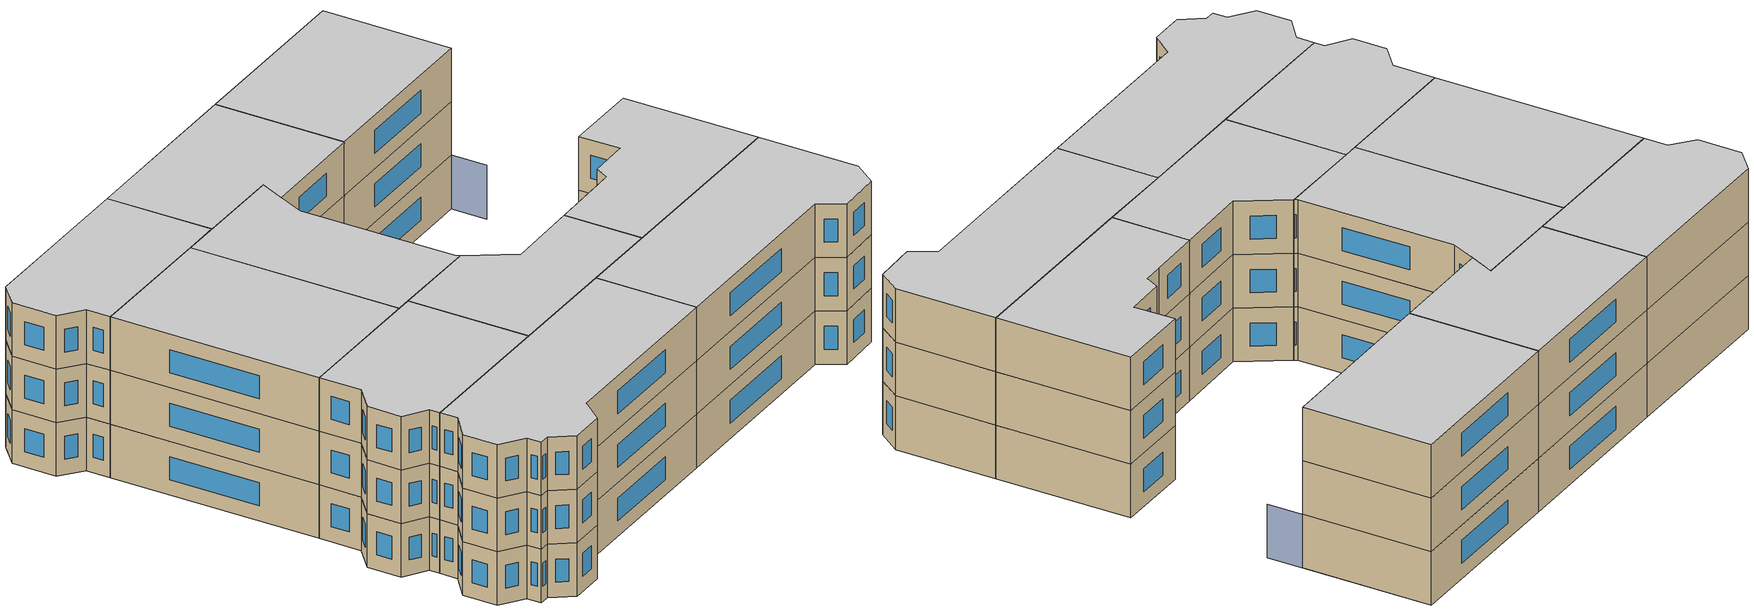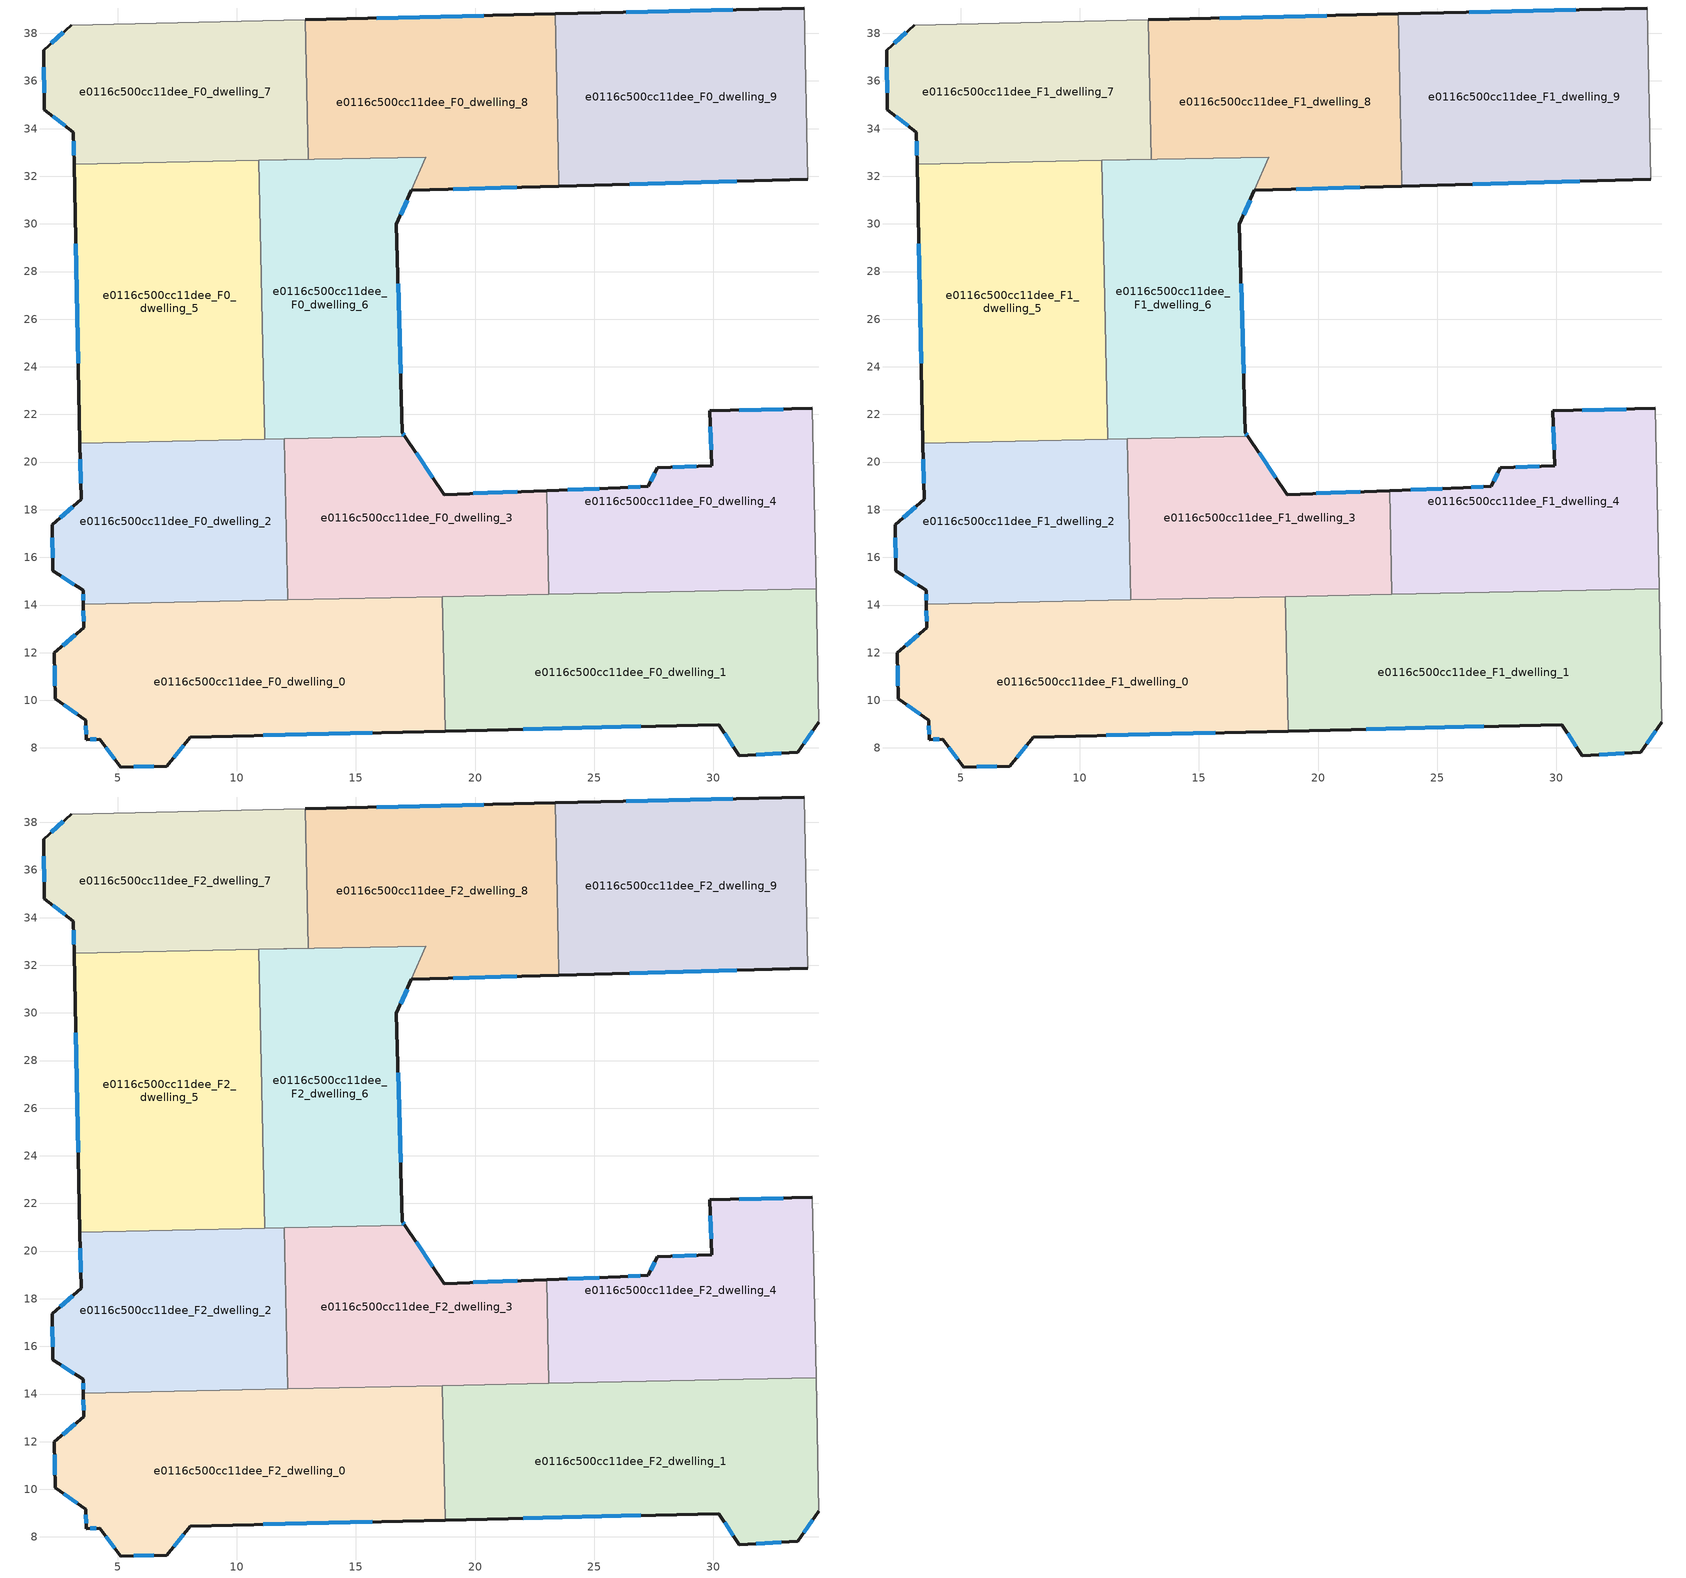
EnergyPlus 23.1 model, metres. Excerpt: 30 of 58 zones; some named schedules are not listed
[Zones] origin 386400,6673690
e0116c500cc11dee_F0_dwelling_0
 floor ground (EU_floor_Construction): 18.63,14.35 18.75,8.71 8.05,8.46 7.06,7.24 5.12,7.2 4.25,8.37 3.67,8.35 3.66,9.15 2.37,10.07 2.33,12 3.58,13.04 3.55,14.03 z0
 wall outside (EU_wall_Construction): 3.55,14.03 3.58,13.04 2.33,12 2.37,10.07 3.66,9.15 3.67,8.35 4.25,8.37 5.12,7.2 7.06,7.24 8.05,8.46 18.75,8.71 z0:3
 wall to e0116c500cc11dee_F0_dwelling_1 (EU_wall_Construction): 18.75,8.71 18.63,14.35 z0:3
 wall to e0116c500cc11dee_F0_dwelling_2 (EU_wall_Construction): 12.14,14.21 3.55,14.03 z0:3
 wall to e0116c500cc11dee_F0_dwelling_3 (EU_wall_Construction): 18.63,14.35 12.14,14.21 z0:3
 window (EU_Window_Construction): 4.5,8.03 4.87,7.53 / 3.84,8.36 4.09,8.36 / 3.66,8.92 3.67,8.58 / 2.74,9.81 3.29,9.41 / 2.34,11.45 2.36,10.62 / 3.22,12.74 2.69,12.3 / 3.56,13.75 3.57,13.32 / 11.1,8.53 15.69,8.64 / 7.34,7.59 7.77,8.11 / 5.67,7.21 6.51,7.23 z0.86:2.14
e0116c500cc11dee_F0_dwelling_1
 floor ground (EU_floor_Construction): 34.32,14.68 34.44,9.08 33.55,7.82 31.09,7.68 30.23,8.98 18.75,8.71 18.63,14.35 z0
 wall outside (EU_wall_Construction): 18.75,8.71 30.23,8.98 31.09,7.68 33.55,7.82 34.44,9.08 z0:3
 wall adiabatic (EU_wall_Construction): 34.44,9.08 34.32,14.68 z0:3
 wall to e0116c500cc11dee_F0_dwelling_4 (EU_wall_Construction): 34.32,14.68 23.09,14.44 z0:3
 wall to e0116c500cc11dee_F0_dwelling_3 (EU_wall_Construction): 23.09,14.44 18.63,14.35 z0:3
 window (EU_Window_Construction): 22.03,8.78 26.95,8.9 / 33.8,8.18 34.18,8.72 / 31.79,7.72 32.85,7.78 / 30.48,8.61 30.85,8.05 z0.86:2.14
e0116c500cc11dee_F0_dwelling_2
 floor ground (EU_floor_Construction): 11.99,20.98 12.14,14.21 3.55,14.03 3.54,14.62 2.28,15.43 2.25,17.37 3.46,18.43 3.41,20.8 z0
 wall outside (EU_wall_Construction): 3.41,20.8 3.46,18.43 2.25,17.37 2.28,15.43 3.54,14.62 3.55,14.03 z0:3
 wall to e0116c500cc11dee_F0_dwelling_3 (EU_wall_Construction): 12.14,14.21 11.99,20.98 z0:3
 wall to e0116c500cc11dee_F0_dwelling_5 (EU_wall_Construction): 11.16,20.96 3.41,20.8 z0:3
 wall to e0116c500cc11dee_F0_dwelling_6 (EU_wall_Construction): 11.99,20.98 11.16,20.96 z0:3
 window (EU_Window_Construction): 2.26,16.81 2.27,15.99 / 3.11,18.13 2.59,17.67 / 3.43,20.12 3.45,19.11 / 3.55,14.45 3.55,14.2 / 2.64,15.2 3.18,14.85 z0.86:2.14
e0116c500cc11dee_F0_dwelling_3
 floor ground (EU_floor_Construction): 23,18.8 23.09,14.44 12.14,14.21 11.99,20.98 17.05,21.08 18.71,18.64 z0
 wall outside (EU_wall_Construction): 23,18.8 18.71,18.64 17.05,21.08 z0:3
 wall to e0116c500cc11dee_F0_dwelling_4 (EU_wall_Construction): 23.09,14.44 23,18.8 z0:3
 wall to e0116c500cc11dee_F0_dwelling_6 (EU_wall_Construction): 17.05,21.08 11.99,20.98 z0:3
 window (EU_Window_Construction): 18.23,19.34 17.52,20.39 / 21.77,18.76 19.93,18.69 z0.86:2.14
e0116c500cc11dee_F0_dwelling_4
 floor ground (EU_floor_Construction): 34.16,22.25 34.32,14.68 23.09,14.44 23,18.8 26.09,18.92 27.27,18.98 27.65,19.76 29.94,19.85 29.85,22.15 z0
 wall outside (EU_wall_Construction): 34.16,22.25 29.85,22.15 29.94,19.85 27.65,19.76 27.27,18.98 26.09,18.92 23,18.8 z0:3
 wall adiabatic (EU_wall_Construction): 34.32,14.68 34.16,22.25 z0:3
 window (EU_Window_Construction): 29.88,21.49 29.92,20.51 / 32.93,22.22 31.08,22.18 / 25.21,18.89 23.88,18.84 / 26.94,18.97 26.43,18.94 / 27.54,19.54 27.38,19.2 / 29.29,19.83 28.3,19.79 z0.86:2.14
e0116c500cc11dee_F0_dwelling_5
 floor ground (EU_floor_Construction): 10.92,32.67 11.16,20.96 3.41,20.8 3.17,32.5 z0
 wall outside (EU_wall_Construction): 3.17,32.5 3.41,20.8 z0:3
 wall to e0116c500cc11dee_F0_dwelling_6 (EU_wall_Construction): 11.16,20.96 10.92,32.66 z0:3
 wall to e0116c500cc11dee_F0_dwelling_7 (EU_wall_Construction): 10.92,32.67 3.17,32.5 z0:3
 window (EU_Window_Construction): 3.24,29.16 3.34,24.14 z0.86:2.14
e0116c500cc11dee_F0_dwelling_6
 floor ground (EU_floor_Construction): 17.94,32.81 17.33,31.41 16.7,29.98 16.94,21.23 17.05,21.08 11.16,20.96 10.92,32.66 z0
 wall outside (EU_wall_Construction): 17.05,21.08 16.94,21.23 16.7,29.98 17.33,31.41 z0:3
 wall to e0116c500cc11dee_F0_dwelling_8 (EU_wall_Construction): 17.33,31.41 17.94,32.81 10.92,32.66 z0:3
 window (EU_Window_Construction): 16.88,30.39 17.15,31 / 16.87,23.73 16.77,27.48 / 17.02,21.13 16.97,21.19 z0.86:2.14
e0116c500cc11dee_F0_dwelling_7
 floor ground (EU_floor_Construction): 12.87,38.57 13,32.71 3.17,32.5 3.14,33.84 1.92,34.79 1.88,37.29 3.04,38.34 z0
 wall outside (EU_wall_Construction): 3.04,38.34 1.88,37.29 1.92,34.79 3.14,33.84 3.17,32.5 z0:3
 wall adiabatic (EU_wall_Construction): 12.87,38.57 3.04,38.34 z0:3
 wall to e0116c500cc11dee_F0_dwelling_8 (EU_wall_Construction): 10.92,32.67 13,32.71 12.87,38.57 z0:3
 window (EU_Window_Construction): 1.89,36.57 1.91,35.51 / 2.71,38.04 2.21,37.59 / 3.15,33.46 3.16,32.89 / 2.27,34.52 2.79,34.11 z0.86:2.14
e0116c500cc11dee_F0_dwelling_8
 floor ground (EU_floor_Construction): 23.37,38.82 23.49,32.93 23.51,31.59 17.33,31.41 17.94,32.81 10.92,32.67 13,32.71 12.87,38.57 z0
 wall outside (EU_wall_Construction): 23.37,38.82 12.87,38.57 / 17.33,31.41 23.51,31.59 z0:3
 wall to e0116c500cc11dee_F0_dwelling_9 (EU_wall_Construction): 23.52,31.59 23.49,32.93 23.37,38.82 z0:3
 window (EU_Window_Construction): 20.37,38.75 15.87,38.64 / 19.09,31.46 21.75,31.54 z0.86:2.14
e0116c500cc11dee_F0_dwelling_9
 floor ground (EU_floor_Construction): 33.81,39.06 33.96,31.88 23.52,31.59 23.37,38.82 z0
 wall outside (EU_wall_Construction): 33.81,39.06 23.37,38.82 / 23.52,31.59 33.96,31.88 z0:3
 wall adiabatic (EU_wall_Construction): 33.96,31.88 33.81,39.06 z0:3
 window (EU_Window_Construction): 30.83,38.99 26.35,38.89 / 26.5,31.67 30.98,31.8 z0.86:2.14
e0116c500cc11dee_F1_dwelling_0
 floor to e0116c500cc11dee_F0_dwelling_0 (EU_floor_Construction): 18.63,14.35 18.75,8.71 8.05,8.46 7.06,7.24 5.12,7.2 4.25,8.37 3.67,8.35 3.66,9.15 2.37,10.07 2.33,12 3.58,13.04 3.55,14.03 z3
 wall outside (EU_wall_Construction): 3.55,14.03 3.58,13.04 2.33,12 2.37,10.07 3.66,9.15 3.67,8.35 4.25,8.37 5.12,7.2 7.06,7.24 8.05,8.46 18.75,8.71 z3:6
 wall to e0116c500cc11dee_F1_dwelling_1 (EU_wall_Construction): 18.75,8.71 18.63,14.35 z3:6
 wall to e0116c500cc11dee_F1_dwelling_2 (EU_wall_Construction): 12.14,14.21 3.55,14.03 z3:6
 wall to e0116c500cc11dee_F1_dwelling_3 (EU_wall_Construction): 18.63,14.35 12.14,14.21 z3:6
 window (EU_Window_Construction): 4.5,8.03 4.87,7.53 / 3.84,8.36 4.09,8.36 / 3.66,8.92 3.67,8.58 / 2.74,9.81 3.29,9.41 / 2.34,11.45 2.36,10.62 / 3.22,12.74 2.69,12.3 / 3.56,13.75 3.57,13.32 / 11.1,8.53 15.69,8.64 / 7.34,7.59 7.77,8.11 / 5.67,7.21 6.51,7.23 z3.86:5.14
e0116c500cc11dee_F1_dwelling_1
 floor to e0116c500cc11dee_F0_dwelling_1 (EU_floor_Construction): 34.32,14.68 34.44,9.08 33.55,7.82 31.09,7.68 30.23,8.98 18.75,8.71 18.63,14.35 z3
 wall outside (EU_wall_Construction): 18.75,8.71 30.23,8.98 31.09,7.68 33.55,7.82 34.44,9.08 z3:6
 wall adiabatic (EU_wall_Construction): 34.44,9.08 34.32,14.68 z3:6
 wall to e0116c500cc11dee_F1_dwelling_4 (EU_wall_Construction): 34.32,14.68 23.09,14.44 z3:6
 wall to e0116c500cc11dee_F1_dwelling_3 (EU_wall_Construction): 23.09,14.44 18.63,14.35 z3:6
 window (EU_Window_Construction): 22.03,8.78 26.95,8.9 / 33.8,8.18 34.18,8.72 / 31.79,7.72 32.85,7.78 / 30.48,8.61 30.85,8.05 z3.86:5.14
e0116c500cc11dee_F1_dwelling_2
 floor to e0116c500cc11dee_F0_dwelling_2 (EU_floor_Construction): 11.99,20.98 12.14,14.21 3.55,14.03 3.54,14.62 2.28,15.43 2.25,17.37 3.46,18.43 3.41,20.8 z3
 wall outside (EU_wall_Construction): 3.41,20.8 3.46,18.43 2.25,17.37 2.28,15.43 3.54,14.62 3.55,14.03 z3:6
 wall to e0116c500cc11dee_F1_dwelling_3 (EU_wall_Construction): 12.14,14.21 11.99,20.98 z3:6
 wall to e0116c500cc11dee_F1_dwelling_5 (EU_wall_Construction): 11.16,20.96 3.41,20.8 z3:6
 wall to e0116c500cc11dee_F1_dwelling_6 (EU_wall_Construction): 11.99,20.98 11.16,20.96 z3:6
 window (EU_Window_Construction): 2.26,16.81 2.27,15.99 / 3.11,18.13 2.59,17.67 / 3.43,20.12 3.45,19.11 / 3.55,14.45 3.55,14.2 / 2.64,15.2 3.18,14.85 z3.86:5.14
e0116c500cc11dee_F1_dwelling_3
 floor to e0116c500cc11dee_F0_dwelling_3 (EU_floor_Construction): 23,18.8 23.09,14.44 12.14,14.21 11.99,20.98 17.05,21.08 18.71,18.64 z3
 wall outside (EU_wall_Construction): 23,18.8 18.71,18.64 17.05,21.08 z3:6
 wall to e0116c500cc11dee_F1_dwelling_4 (EU_wall_Construction): 23.09,14.44 23,18.8 z3:6
 wall to e0116c500cc11dee_F1_dwelling_6 (EU_wall_Construction): 17.05,21.08 11.99,20.98 z3:6
 window (EU_Window_Construction): 18.23,19.34 17.52,20.39 / 21.77,18.76 19.93,18.69 z3.86:5.14
e0116c500cc11dee_F1_dwelling_4
 floor to e0116c500cc11dee_F0_dwelling_4 (EU_floor_Construction): 34.16,22.25 34.32,14.68 23.09,14.44 23,18.8 26.09,18.92 27.27,18.98 27.65,19.76 29.94,19.85 29.85,22.15 z3
 wall outside (EU_wall_Construction): 34.16,22.25 29.85,22.15 29.94,19.85 27.65,19.76 27.27,18.98 26.09,18.92 23,18.8 z3:6
 wall adiabatic (EU_wall_Construction): 34.32,14.68 34.16,22.25 z3:6
 window (EU_Window_Construction): 29.88,21.49 29.92,20.51 / 32.93,22.22 31.08,22.18 / 25.21,18.89 23.88,18.84 / 26.94,18.97 26.43,18.94 / 27.54,19.54 27.38,19.2 / 29.29,19.83 28.3,19.79 z3.86:5.14
e0116c500cc11dee_F1_dwelling_5
 floor to e0116c500cc11dee_F0_dwelling_5 (EU_floor_Construction): 10.92,32.67 11.16,20.96 3.41,20.8 3.17,32.5 z3
 wall outside (EU_wall_Construction): 3.17,32.5 3.41,20.8 z3:6
 wall to e0116c500cc11dee_F1_dwelling_6 (EU_wall_Construction): 11.16,20.96 10.92,32.66 z3:6
 wall to e0116c500cc11dee_F1_dwelling_7 (EU_wall_Construction): 10.92,32.67 3.17,32.5 z3:6
 window (EU_Window_Construction): 3.24,29.16 3.34,24.14 z3.86:5.14
e0116c500cc11dee_F1_dwelling_6
 floor to e0116c500cc11dee_F0_dwelling_6 (EU_floor_Construction): 17.94,32.81 17.33,31.41 16.7,29.98 16.94,21.23 17.05,21.08 11.16,20.96 10.92,32.66 z3
 wall outside (EU_wall_Construction): 17.05,21.08 16.94,21.23 16.7,29.98 17.33,31.41 z3:6
 wall to e0116c500cc11dee_F1_dwelling_8 (EU_wall_Construction): 17.33,31.41 17.94,32.81 10.92,32.66 z3:6
 window (EU_Window_Construction): 16.88,30.39 17.15,31 / 16.87,23.73 16.77,27.48 / 17.02,21.13 16.97,21.19 z3.86:5.14
e0116c500cc11dee_F1_dwelling_7
 floor to e0116c500cc11dee_F0_dwelling_7 (EU_floor_Construction): 12.87,38.57 13,32.71 3.17,32.5 3.14,33.84 1.92,34.79 1.88,37.29 3.04,38.34 z3
 wall outside (EU_wall_Construction): 3.04,38.34 1.88,37.29 1.92,34.79 3.14,33.84 3.17,32.5 z3:6
 wall adiabatic (EU_wall_Construction): 12.87,38.57 3.04,38.34 z3:6
 wall to e0116c500cc11dee_F1_dwelling_8 (EU_wall_Construction): 10.92,32.67 13,32.71 12.87,38.57 z3:6
 window (EU_Window_Construction): 1.89,36.57 1.91,35.51 / 2.71,38.04 2.21,37.59 / 3.15,33.46 3.16,32.89 / 2.27,34.52 2.79,34.11 z3.86:5.14
e0116c500cc11dee_F1_dwelling_8
 floor to e0116c500cc11dee_F0_dwelling_8 (EU_floor_Construction): 23.37,38.82 23.51,31.59 17.32,31.41 17.94,32.81 10.92,32.67 13,32.71 12.87,38.57 z3
 wall outside (EU_wall_Construction): 23.37,38.82 12.87,38.57 / 17.33,31.41 23.51,31.59 z3:6
 wall to e0116c500cc11dee_F1_dwelling_9 (EU_wall_Construction): 23.52,31.59 23.49,32.93 23.37,38.82 z3:6
 window (EU_Window_Construction): 20.37,38.75 15.87,38.64 / 19.09,31.46 21.75,31.54 z3.86:5.14
e0116c500cc11dee_F1_dwelling_9
 floor to e0116c500cc11dee_F0_dwelling_9 (EU_floor_Construction): 33.81,39.06 33.96,31.88 23.52,31.59 23.37,38.82 z3
 wall outside (EU_wall_Construction): 33.81,39.06 23.37,38.82 / 23.52,31.59 33.96,31.88 z3:6
 wall adiabatic (EU_wall_Construction): 33.96,31.88 33.81,39.06 z3:6
 window (EU_Window_Construction): 30.83,38.99 26.35,38.89 / 26.5,31.67 30.98,31.8 z3.86:5.14
e0116c500cc11dee_F2_dwelling_0
 floor to e0116c500cc11dee_F1_dwelling_0 (EU_floor_Construction): 18.63,14.35 18.75,8.71 8.05,8.46 7.06,7.24 5.12,7.2 4.25,8.37 3.67,8.35 3.66,9.15 2.37,10.07 2.33,12 3.58,13.04 3.55,14.03 z6
 wall outside (EU_wall_Construction): 3.55,14.03 3.58,13.04 2.33,12 2.37,10.07 3.66,9.15 3.67,8.35 4.25,8.37 5.12,7.2 7.06,7.24 8.05,8.46 18.75,8.71 z6:9
 wall to e0116c500cc11dee_F2_dwelling_1 (EU_wall_Construction): 18.75,8.71 18.63,14.35 z6:9
 wall to e0116c500cc11dee_F2_dwelling_2 (EU_wall_Construction): 12.14,14.21 3.55,14.03 z6:9
 wall to e0116c500cc11dee_F2_dwelling_3 (EU_wall_Construction): 18.63,14.35 12.14,14.21 z6:9
 window (EU_Window_Construction): 4.5,8.03 4.87,7.53 / 3.84,8.36 4.09,8.36 / 3.66,8.92 3.67,8.58 / 2.74,9.81 3.29,9.41 / 2.34,11.45 2.36,10.62 / 3.22,12.74 2.69,12.3 / 3.56,13.75 3.57,13.32 / 11.1,8.53 15.69,8.64 / 7.34,7.59 7.77,8.11 / 5.67,7.21 6.51,7.23 z6.86:8.14
 ceiling to e0116c500cc11dee_F3_dwelling_0 (EU_floor_Construction): 18.75,8.71 18.63,14.35 3.55,14.03 3.58,13.04 2.33,12 2.37,10.07 3.66,9.15 3.67,8.35 4.25,8.37 5.12,7.2 7.06,7.24 8.05,8.46 z9
e0116c500cc11dee_F2_dwelling_1
 floor to e0116c500cc11dee_F1_dwelling_1 (EU_floor_Construction): 34.32,14.68 34.44,9.08 33.55,7.82 31.09,7.68 30.23,8.98 18.75,8.71 18.63,14.35 z6
 wall outside (EU_wall_Construction): 18.75,8.71 30.23,8.98 31.09,7.68 33.55,7.82 34.44,9.08 z6:9
 wall adiabatic (EU_wall_Construction): 34.44,9.08 34.32,14.68 z6:9
 wall to e0116c500cc11dee_F2_dwelling_4 (EU_wall_Construction): 34.32,14.68 23.09,14.44 z6:9
 wall to e0116c500cc11dee_F2_dwelling_3 (EU_wall_Construction): 23.09,14.44 18.63,14.35 z6:9
 window (EU_Window_Construction): 22.03,8.78 26.95,8.9 / 33.8,8.18 34.18,8.72 / 31.79,7.72 32.85,7.78 / 30.48,8.61 30.85,8.05 z6.86:8.14
 ceiling to e0116c500cc11dee_F3_dwelling_1 (EU_floor_Construction): 33.55,7.82 34.44,9.08 34.32,14.68 18.63,14.35 18.75,8.71 30.23,8.98 31.09,7.68 z9
e0116c500cc11dee_F2_dwelling_2
 floor to e0116c500cc11dee_F1_dwelling_2 (EU_floor_Construction): 11.99,20.98 12.14,14.21 3.55,14.03 3.54,14.62 2.28,15.43 2.25,17.37 3.46,18.43 3.41,20.8 z6
 wall outside (EU_wall_Construction): 3.41,20.8 3.46,18.43 2.25,17.37 2.28,15.43 3.54,14.62 3.55,14.03 z6:9
 wall to e0116c500cc11dee_F2_dwelling_3 (EU_wall_Construction): 12.14,14.21 11.99,20.98 z6:9
 wall to e0116c500cc11dee_F2_dwelling_5 (EU_wall_Construction): 11.16,20.96 3.41,20.8 z6:9
 wall to e0116c500cc11dee_F2_dwelling_6 (EU_wall_Construction): 11.99,20.98 11.16,20.96 z6:9
 window (EU_Window_Construction): 2.26,16.81 2.27,15.99 / 3.11,18.13 2.59,17.67 / 3.43,20.12 3.45,19.11 / 3.55,14.45 3.55,14.2 / 2.64,15.2 3.18,14.85 z6.86:8.14
 ceiling to e0116c500cc11dee_F3_dwelling_2 (EU_floor_Construction): 12.14,14.21 11.99,20.98 3.41,20.8 3.46,18.43 2.25,17.37 2.28,15.43 3.54,14.62 3.55,14.03 z9
e0116c500cc11dee_F2_dwelling_3
 floor to e0116c500cc11dee_F1_dwelling_3 (EU_floor_Construction): 23,18.8 23.09,14.44 12.14,14.21 11.99,20.98 17.05,21.08 18.71,18.64 z6
 wall outside (EU_wall_Construction): 23,18.8 18.71,18.64 17.05,21.08 z6:9
 wall to e0116c500cc11dee_F2_dwelling_4 (EU_wall_Construction): 23.09,14.44 23,18.8 z6:9
 wall to e0116c500cc11dee_F2_dwelling_6 (EU_wall_Construction): 17.05,21.08 11.99,20.98 z6:9
 window (EU_Window_Construction): 18.23,19.34 17.52,20.39 / 21.77,18.76 19.93,18.69 z6.86:8.14
 ceiling to e0116c500cc11dee_F3_dwelling_3 (EU_floor_Construction): 23.09,14.44 23,18.8 18.71,18.64 17.05,21.08 11.99,20.98 12.14,14.21 z9
e0116c500cc11dee_F2_dwelling_4
 floor to e0116c500cc11dee_F1_dwelling_4 (EU_floor_Construction): 34.16,22.25 34.32,14.68 23.09,14.44 23,18.8 26.09,18.92 27.27,18.98 27.65,19.76 29.94,19.85 29.85,22.15 z6
 wall outside (EU_wall_Construction): 34.16,22.25 29.85,22.15 29.94,19.85 27.65,19.76 27.27,18.98 26.09,18.92 23,18.8 z6:9
 wall adiabatic (EU_wall_Construction): 34.32,14.68 34.16,22.25 z6:9
 window (EU_Window_Construction): 29.88,21.49 29.92,20.51 / 32.93,22.22 31.08,22.18 / 25.21,18.89 23.88,18.84 / 26.94,18.97 26.43,18.94 / 27.54,19.54 27.38,19.2 / 29.29,19.83 28.3,19.79 z6.86:8.14
 ceiling to e0116c500cc11dee_F3_dwelling_4 (EU_floor_Construction): 34.32,14.68 34.16,22.25 29.85,22.15 29.94,19.85 27.65,19.76 27.27,18.98 26.09,18.92 23,18.8 23.09,14.44 z9
e0116c500cc11dee_F2_dwelling_5
 floor to e0116c500cc11dee_F1_dwelling_5 (EU_floor_Construction): 10.92,32.67 11.16,20.96 3.41,20.8 3.17,32.5 z6
 wall outside (EU_wall_Construction): 3.17,32.5 3.41,20.8 z6:9
 wall to e0116c500cc11dee_F2_dwelling_6 (EU_wall_Construction): 11.16,20.96 10.92,32.66 z6:9
 wall to e0116c500cc11dee_F2_dwelling_7 (EU_wall_Construction): 10.92,32.67 3.17,32.5 z6:9
 window (EU_Window_Construction): 3.24,29.16 3.34,24.14 z6.86:8.14
 ceiling to e0116c500cc11dee_F3_dwelling_5 (EU_floor_Construction): 11.16,20.96 10.92,32.67 3.17,32.5 3.41,20.8 z9
e0116c500cc11dee_F2_dwelling_6
 floor to e0116c500cc11dee_F1_dwelling_6 (EU_floor_Construction): 17.94,32.81 17.33,31.41 16.7,29.98 16.94,21.23 17.05,21.08 11.16,20.96 10.92,32.66 z6
 wall outside (EU_wall_Construction): 17.05,21.08 16.94,21.23 16.7,29.98 17.33,31.41 z6:9
 wall to e0116c500cc11dee_F2_dwelling_8 (EU_wall_Construction): 17.33,31.41 17.94,32.81 10.92,32.66 z6:9
 window (EU_Window_Construction): 16.88,30.39 17.15,31 / 16.87,23.73 16.77,27.48 / 17.02,21.13 16.97,21.19 z6.86:8.14
 ceiling to e0116c500cc11dee_F3_dwelling_6 (EU_floor_Construction): 17.05,21.08 16.94,21.23 16.7,29.98 17.33,31.41 17.94,32.81 10.92,32.66 11.16,20.96 z9
e0116c500cc11dee_F2_dwelling_7
 floor to e0116c500cc11dee_F1_dwelling_7 (EU_floor_Construction): 12.87,38.57 13,32.71 3.17,32.5 3.14,33.84 1.92,34.79 1.88,37.29 3.04,38.34 z6
 wall outside (EU_wall_Construction): 3.04,38.34 1.88,37.29 1.92,34.79 3.14,33.84 3.17,32.5 z6:9
 wall adiabatic (EU_wall_Construction): 12.87,38.57 3.04,38.34 z6:9
 wall to e0116c500cc11dee_F2_dwelling_8 (EU_wall_Construction): 10.92,32.67 13,32.71 12.87,38.57 z6:9
 window (EU_Window_Construction): 1.89,36.57 1.91,35.51 / 2.71,38.04 2.21,37.59 / 3.15,33.46 3.16,32.89 / 2.27,34.52 2.79,34.11 z6.86:8.14
 ceiling to e0116c500cc11dee_F3_dwelling_7 (EU_floor_Construction): 13,32.71 12.87,38.57 3.04,38.34 1.88,37.29 1.92,34.79 3.14,33.84 3.17,32.5 z9
e0116c500cc11dee_F2_dwelling_8
 floor to e0116c500cc11dee_F1_dwelling_8 (EU_floor_Construction): 23.37,38.82 23.51,31.59 17.32,31.41 17.94,32.81 10.92,32.67 13,32.71 12.87,38.57 z6
 wall outside (EU_wall_Construction): 23.37,38.82 12.87,38.57 / 17.33,31.41 23.51,31.59 z6:9
 wall to e0116c500cc11dee_F2_dwelling_9 (EU_wall_Construction): 23.52,31.59 23.49,32.93 23.37,38.82 z6:9
 window (EU_Window_Construction): 20.37,38.75 15.87,38.64 / 19.09,31.46 21.75,31.54 z6.86:8.14
 ceiling to e0116c500cc11dee_F3_dwelling_8 (EU_floor_Construction): 23.51,31.59 23.37,38.82 12.87,38.57 13,32.71 10.92,32.67 17.94,32.81 17.32,31.41 z9
e0116c500cc11dee_F2_dwelling_9
 floor to e0116c500cc11dee_F1_dwelling_9 (EU_floor_Construction): 33.81,39.06 33.96,31.88 23.52,31.59 23.37,38.82 z6
 wall outside (EU_wall_Construction): 33.81,39.06 23.37,38.82 / 23.52,31.59 33.96,31.88 z6:9
 wall adiabatic (EU_wall_Construction): 33.96,31.88 33.81,39.06 z6:9
 window (EU_Window_Construction): 30.83,38.99 26.35,38.89 / 26.5,31.67 30.98,31.8 z6.86:8.14
 ceiling to e0116c500cc11dee_F3_dwelling_9 (EU_floor_Construction): 33.96,31.88 33.81,39.06 23.37,38.82 23.52,31.59 z9
shading: 34,29.89 33.81,39.06 z0:3
[Building]
EU S2 Campaign: North Axis=0; Terrain=City; Solar Distribution=FullExterior
[Site:Location]
Helsinki-Vantaa.AP: Latitude=60.317; Longitude=24.963; Time Zone=2; Elevation=54.6
[SizingPeriod:WeatherFileDays]
AnnualSizingPeriod: Begin Month=1; Begin Day of Month=1; End Month=12; End Day of Month=31; Day of Week for Start Day=Monday; Use Weather File Daylight Saving Period=No; Use Weather File Rain and Snow Indicators=No
[MATERIAL]
EU_InternalMass_Material: Roughness=MediumRough; Thickness=0.1; Conductivity=1; Density=1800; Specific Heat=900; Thermal Absorptance=0.9; Solar Absorptance=0.7; Visible Absorptance=0.7
[MATERIAL:NOMASS] Roughness=MediumRough; Thermal Absorptance=0.9; Solar Absorptance=0.7; Visible Absorptance=0.7
Name | Thermal Resistance
EU_wall_NoMass | 1.10183
EU_floor_NoMass | 1.70606
[WINDOWMATERIAL:SIMPLEGLAZINGSYSTEM]
EU_Window_SimpleGlazing: UFactor=3.11035; Solar Heat Gain Coefficient=0.8; Visible Transmittance=0.8
[CONSTRUCTION]
EU_wall_Construction: EU_wall_NoMass
EU_floor_Construction: EU_floor_NoMass
EU_Window_Construction: EU_Window_SimpleGlazing
EU_InternalMass_Construction: EU_InternalMass_Material
[ZONE] Type=1; Multiplier=1; Ceiling Height=autocalculate; Floor Area=autocalculate; Part of Total Floor Area=Yes
Name | Volume
e0116c500cc11dee_F0_dwelling_0; e0116c500cc11dee_F1_dwelling_0; e0116c500cc11dee_F2_dwelling_0 | 277.471
e0116c500cc11dee_F0_dwelling_1; e0116c500cc11dee_F1_dwelling_1; e0116c500cc11dee_F2_dwelling_1 | 277.496
e0116c500cc11dee_F0_dwelling_2; e0116c500cc11dee_F1_dwelling_2; e0116c500cc11dee_F2_dwelling_2 | 184.974
e0116c500cc11dee_F0_dwelling_3; e0116c500cc11dee_F1_dwelling_3; e0116c500cc11dee_F2_dwelling_3 | 184.97
e0116c500cc11dee_F0_dwelling_4; e0116c500cc11dee_F1_dwelling_4; e0116c500cc11dee_F2_dwelling_4 | 195.354
e0116c500cc11dee_F0_dwelling_5; e0116c500cc11dee_F1_dwelling_5; e0116c500cc11dee_F2_dwelling_5 | 272.295
e0116c500cc11dee_F0_dwelling_6; e0116c500cc11dee_F1_dwelling_6; e0116c500cc11dee_F2_dwelling_6 | 207.256
e0116c500cc11dee_F0_dwelling_7; e0116c500cc11dee_F1_dwelling_7; e0116c500cc11dee_F2_dwelling_7 | 184.957
e0116c500cc11dee_F0_dwelling_8 | 209.118
e0116c500cc11dee_F1_dwelling_8; e0116c500cc11dee_F2_dwelling_8 | 209.024
e0116c500cc11dee_F0_dwelling_9; e0116c500cc11dee_F1_dwelling_9; e0116c500cc11dee_F2_dwelling_9 | 225.878
[INTERNALMASS] Construction=EU_InternalMass_Construction
Name | Zone or ZoneList | Surface Area
e0116c500cc11dee_F0_dwelling_0_EU_InternalMass | e0116c500cc11dee_F0_dwelling_0 | 92.4905
e0116c500cc11dee_F0_dwelling_1_EU_InternalMass | e0116c500cc11dee_F0_dwelling_1 | 92.4982
e0116c500cc11dee_F0_dwelling_2_EU_InternalMass | e0116c500cc11dee_F0_dwelling_2 | 61.6581
e0116c500cc11dee_F0_dwelling_3_EU_InternalMass | e0116c500cc11dee_F0_dwelling_3 | 61.6567
e0116c500cc11dee_F0_dwelling_4_EU_InternalMass | e0116c500cc11dee_F0_dwelling_4 | 65.1178
e0116c500cc11dee_F0_dwelling_5_EU_InternalMass | e0116c500cc11dee_F0_dwelling_5 | 90.7651
e0116c500cc11dee_F0_dwelling_6_EU_InternalMass | e0116c500cc11dee_F0_dwelling_6 | 69.0818
e0116c500cc11dee_F0_dwelling_7_EU_InternalMass | e0116c500cc11dee_F0_dwelling_7 | 61.6525
e0116c500cc11dee_F0_dwelling_8_EU_InternalMass | e0116c500cc11dee_F0_dwelling_8 | 69.7178
e0116c500cc11dee_F0_dwelling_9_EU_InternalMass | e0116c500cc11dee_F0_dwelling_9 | 75.297
e0116c500cc11dee_F1_dwelling_0_EU_InternalMass | e0116c500cc11dee_F1_dwelling_0 | 92.4905
e0116c500cc11dee_F1_dwelling_1_EU_InternalMass | e0116c500cc11dee_F1_dwelling_1 | 92.4982
e0116c500cc11dee_F1_dwelling_2_EU_InternalMass | e0116c500cc11dee_F1_dwelling_2 | 61.6581
e0116c500cc11dee_F1_dwelling_3_EU_InternalMass | e0116c500cc11dee_F1_dwelling_3 | 61.6567
e0116c500cc11dee_F1_dwelling_4_EU_InternalMass | e0116c500cc11dee_F1_dwelling_4 | 65.1178
e0116c500cc11dee_F1_dwelling_5_EU_InternalMass | e0116c500cc11dee_F1_dwelling_5 | 90.7651
e0116c500cc11dee_F1_dwelling_6_EU_InternalMass | e0116c500cc11dee_F1_dwelling_6 | 69.0818
e0116c500cc11dee_F1_dwelling_7_EU_InternalMass | e0116c500cc11dee_F1_dwelling_7 | 61.6525
e0116c500cc11dee_F1_dwelling_8_EU_InternalMass | e0116c500cc11dee_F1_dwelling_8 | 69.7178
e0116c500cc11dee_F1_dwelling_9_EU_InternalMass | e0116c500cc11dee_F1_dwelling_9 | 75.297
e0116c500cc11dee_F2_dwelling_0_EU_InternalMass | e0116c500cc11dee_F2_dwelling_0 | 92.4905
e0116c500cc11dee_F2_dwelling_1_EU_InternalMass | e0116c500cc11dee_F2_dwelling_1 | 92.4982
e0116c500cc11dee_F2_dwelling_2_EU_InternalMass | e0116c500cc11dee_F2_dwelling_2 | 61.6581
e0116c500cc11dee_F2_dwelling_3_EU_InternalMass | e0116c500cc11dee_F2_dwelling_3 | 61.6567
e0116c500cc11dee_F2_dwelling_4_EU_InternalMass | e0116c500cc11dee_F2_dwelling_4 | 65.1178
e0116c500cc11dee_F2_dwelling_5_EU_InternalMass | e0116c500cc11dee_F2_dwelling_5 | 90.7651
e0116c500cc11dee_F2_dwelling_6_EU_InternalMass | e0116c500cc11dee_F2_dwelling_6 | 69.0818
e0116c500cc11dee_F2_dwelling_7_EU_InternalMass | e0116c500cc11dee_F2_dwelling_7 | 61.6525
e0116c500cc11dee_F2_dwelling_8_EU_InternalMass | e0116c500cc11dee_F2_dwelling_8 | 69.7178
e0116c500cc11dee_F2_dwelling_9_EU_InternalMass | e0116c500cc11dee_F2_dwelling_9 | 75.297
[OTHEREQUIPMENT] Fuel Type=Electricity; Design Level Calculation Method=Watts/Area; Power per Zone Floor Area=1; Fraction Latent=0; Fraction Radiant=0; Fraction Lost=0; Carbon Dioxide Generation Rate=0; EndUse Subcategory=EU_Step8_InternalGains
Name | Zone or ZoneList or Space or SpaceList | Schedule
EU_Step8_InternalGain_e0116c500cc11dee_F0_dwelling_0_f000 | e0116c500cc11dee_F0_dwelling_0 | EU_Step8_GainSchedule_e0116c500cc11dee_F0_dwelling_0_f000
EU_Step8_InternalGain_e0116c500cc11dee_F0_dwelling_1_f000 | e0116c500cc11dee_F0_dwelling_1 | EU_Step8_GainSchedule_e0116c500cc11dee_F0_dwelling_1_f000
EU_Step8_InternalGain_e0116c500cc11dee_F0_dwelling_2_f000 | e0116c500cc11dee_F0_dwelling_2 | EU_Step8_GainSchedule_e0116c500cc11dee_F0_dwelling_2_f000
EU_Step8_InternalGain_e0116c500cc11dee_F0_dwelling_3_f000 | e0116c500cc11dee_F0_dwelling_3 | EU_Step8_GainSchedule_e0116c500cc11dee_F0_dwelling_3_f000
EU_Step8_InternalGain_e0116c500cc11dee_F0_dwelling_4_f000 | e0116c500cc11dee_F0_dwelling_4 | EU_Step8_GainSchedule_e0116c500cc11dee_F0_dwelling_4_f000
EU_Step8_InternalGain_e0116c500cc11dee_F0_dwelling_5_f000 | e0116c500cc11dee_F0_dwelling_5 | EU_Step8_GainSchedule_e0116c500cc11dee_F0_dwelling_5_f000
EU_Step8_InternalGain_e0116c500cc11dee_F0_dwelling_6_f000 | e0116c500cc11dee_F0_dwelling_6 | EU_Step8_GainSchedule_e0116c500cc11dee_F0_dwelling_6_f000
EU_Step8_InternalGain_e0116c500cc11dee_F0_dwelling_7_f000 | e0116c500cc11dee_F0_dwelling_7 | EU_Step8_GainSchedule_e0116c500cc11dee_F0_dwelling_7_f000
EU_Step8_InternalGain_e0116c500cc11dee_F0_dwelling_8_f000 | e0116c500cc11dee_F0_dwelling_8 | EU_Step8_GainSchedule_e0116c500cc11dee_F0_dwelling_8_f000
EU_Step8_InternalGain_e0116c500cc11dee_F0_dwelling_9_f000 | e0116c500cc11dee_F0_dwelling_9 | EU_Step8_GainSchedule_e0116c500cc11dee_F0_dwelling_9_f000
EU_Step8_InternalGain_e0116c500cc11dee_F1_dwelling_0_f000 | e0116c500cc11dee_F1_dwelling_0 | EU_Step8_GainSchedule_e0116c500cc11dee_F1_dwelling_0_f000
EU_Step8_InternalGain_e0116c500cc11dee_F1_dwelling_1_f000 | e0116c500cc11dee_F1_dwelling_1 | EU_Step8_GainSchedule_e0116c500cc11dee_F1_dwelling_1_f000
EU_Step8_InternalGain_e0116c500cc11dee_F1_dwelling_2_f000 | e0116c500cc11dee_F1_dwelling_2 | EU_Step8_GainSchedule_e0116c500cc11dee_F1_dwelling_2_f000
EU_Step8_InternalGain_e0116c500cc11dee_F1_dwelling_3_f000 | e0116c500cc11dee_F1_dwelling_3 | EU_Step8_GainSchedule_e0116c500cc11dee_F1_dwelling_3_f000
EU_Step8_InternalGain_e0116c500cc11dee_F1_dwelling_4_f000 | e0116c500cc11dee_F1_dwelling_4 | EU_Step8_GainSchedule_e0116c500cc11dee_F1_dwelling_4_f000
EU_Step8_InternalGain_e0116c500cc11dee_F1_dwelling_5_f000 | e0116c500cc11dee_F1_dwelling_5 | EU_Step8_GainSchedule_e0116c500cc11dee_F1_dwelling_5_f000
EU_Step8_InternalGain_e0116c500cc11dee_F1_dwelling_6_f000 | e0116c500cc11dee_F1_dwelling_6 | EU_Step8_GainSchedule_e0116c500cc11dee_F1_dwelling_6_f000
EU_Step8_InternalGain_e0116c500cc11dee_F1_dwelling_7_f000 | e0116c500cc11dee_F1_dwelling_7 | EU_Step8_GainSchedule_e0116c500cc11dee_F1_dwelling_7_f000
EU_Step8_InternalGain_e0116c500cc11dee_F1_dwelling_8_f000 | e0116c500cc11dee_F1_dwelling_8 | EU_Step8_GainSchedule_e0116c500cc11dee_F1_dwelling_8_f000
EU_Step8_InternalGain_e0116c500cc11dee_F1_dwelling_9_f000 | e0116c500cc11dee_F1_dwelling_9 | EU_Step8_GainSchedule_e0116c500cc11dee_F1_dwelling_9_f000
EU_Step8_InternalGain_e0116c500cc11dee_F2_dwelling_0_f000 | e0116c500cc11dee_F2_dwelling_0 | EU_Step8_GainSchedule_e0116c500cc11dee_F2_dwelling_0_f000
EU_Step8_InternalGain_e0116c500cc11dee_F2_dwelling_1_f000 | e0116c500cc11dee_F2_dwelling_1 | EU_Step8_GainSchedule_e0116c500cc11dee_F2_dwelling_1_f000
EU_Step8_InternalGain_e0116c500cc11dee_F2_dwelling_2_f000 | e0116c500cc11dee_F2_dwelling_2 | EU_Step8_GainSchedule_e0116c500cc11dee_F2_dwelling_2_f000
EU_Step8_InternalGain_e0116c500cc11dee_F2_dwelling_3_f000 | e0116c500cc11dee_F2_dwelling_3 | EU_Step8_GainSchedule_e0116c500cc11dee_F2_dwelling_3_f000
EU_Step8_InternalGain_e0116c500cc11dee_F2_dwelling_4_f000 | e0116c500cc11dee_F2_dwelling_4 | EU_Step8_GainSchedule_e0116c500cc11dee_F2_dwelling_4_f000
EU_Step8_InternalGain_e0116c500cc11dee_F2_dwelling_5_f000 | e0116c500cc11dee_F2_dwelling_5 | EU_Step8_GainSchedule_e0116c500cc11dee_F2_dwelling_5_f000
EU_Step8_InternalGain_e0116c500cc11dee_F2_dwelling_6_f000 | e0116c500cc11dee_F2_dwelling_6 | EU_Step8_GainSchedule_e0116c500cc11dee_F2_dwelling_6_f000
EU_Step8_InternalGain_e0116c500cc11dee_F2_dwelling_7_f000 | e0116c500cc11dee_F2_dwelling_7 | EU_Step8_GainSchedule_e0116c500cc11dee_F2_dwelling_7_f000
EU_Step8_InternalGain_e0116c500cc11dee_F2_dwelling_8_f000 | e0116c500cc11dee_F2_dwelling_8 | EU_Step8_GainSchedule_e0116c500cc11dee_F2_dwelling_8_f000
EU_Step8_InternalGain_e0116c500cc11dee_F2_dwelling_9_f000 | e0116c500cc11dee_F2_dwelling_9 | EU_Step8_GainSchedule_e0116c500cc11dee_F2_dwelling_9_f000
[ZONEVENTILATION:DESIGNFLOWRATE] Schedule=EU_AlwaysOn; Design Flow Rate Calculation Method=AirChanges/Hour; Air Changes per Hour=0.756316; Ventilation Type=Natural; Fan Pressure Rise=0; Fan Total Efficiency=1; Constant Term Coefficient=1; Temperature Term Coefficient=0; Velocity Term Coefficient=0; Velocity Squared Term Coefficient=0; Minimum Indoor Temperature=-100; Maximum Indoor Temperature=100; Delta Temperature=-100; Minimum Outdoor Temperature=-100; Maximum Outdoor Temperature=100; Maximum Wind Speed=40
Name | Zone or ZoneList or Space or SpaceList
EU_ConstantAir_e0116c500cc11dee_F0_dwelling_0 | e0116c500cc11dee_F0_dwelling_0
EU_ConstantAir_e0116c500cc11dee_F0_dwelling_1 | e0116c500cc11dee_F0_dwelling_1
EU_ConstantAir_e0116c500cc11dee_F0_dwelling_2 | e0116c500cc11dee_F0_dwelling_2
EU_ConstantAir_e0116c500cc11dee_F0_dwelling_3 | e0116c500cc11dee_F0_dwelling_3
EU_ConstantAir_e0116c500cc11dee_F0_dwelling_4 | e0116c500cc11dee_F0_dwelling_4
EU_ConstantAir_e0116c500cc11dee_F0_dwelling_5 | e0116c500cc11dee_F0_dwelling_5
EU_ConstantAir_e0116c500cc11dee_F0_dwelling_6 | e0116c500cc11dee_F0_dwelling_6
EU_ConstantAir_e0116c500cc11dee_F0_dwelling_7 | e0116c500cc11dee_F0_dwelling_7
EU_ConstantAir_e0116c500cc11dee_F0_dwelling_8 | e0116c500cc11dee_F0_dwelling_8
EU_ConstantAir_e0116c500cc11dee_F0_dwelling_9 | e0116c500cc11dee_F0_dwelling_9
EU_ConstantAir_e0116c500cc11dee_F1_dwelling_0 | e0116c500cc11dee_F1_dwelling_0
EU_ConstantAir_e0116c500cc11dee_F1_dwelling_1 | e0116c500cc11dee_F1_dwelling_1
EU_ConstantAir_e0116c500cc11dee_F1_dwelling_2 | e0116c500cc11dee_F1_dwelling_2
EU_ConstantAir_e0116c500cc11dee_F1_dwelling_3 | e0116c500cc11dee_F1_dwelling_3
EU_ConstantAir_e0116c500cc11dee_F1_dwelling_4 | e0116c500cc11dee_F1_dwelling_4
EU_ConstantAir_e0116c500cc11dee_F1_dwelling_5 | e0116c500cc11dee_F1_dwelling_5
EU_ConstantAir_e0116c500cc11dee_F1_dwelling_6 | e0116c500cc11dee_F1_dwelling_6
EU_ConstantAir_e0116c500cc11dee_F1_dwelling_7 | e0116c500cc11dee_F1_dwelling_7
EU_ConstantAir_e0116c500cc11dee_F1_dwelling_8 | e0116c500cc11dee_F1_dwelling_8
EU_ConstantAir_e0116c500cc11dee_F1_dwelling_9 | e0116c500cc11dee_F1_dwelling_9
EU_ConstantAir_e0116c500cc11dee_F2_dwelling_0 | e0116c500cc11dee_F2_dwelling_0
EU_ConstantAir_e0116c500cc11dee_F2_dwelling_1 | e0116c500cc11dee_F2_dwelling_1
EU_ConstantAir_e0116c500cc11dee_F2_dwelling_2 | e0116c500cc11dee_F2_dwelling_2
EU_ConstantAir_e0116c500cc11dee_F2_dwelling_3 | e0116c500cc11dee_F2_dwelling_3
EU_ConstantAir_e0116c500cc11dee_F2_dwelling_4 | e0116c500cc11dee_F2_dwelling_4
EU_ConstantAir_e0116c500cc11dee_F2_dwelling_5 | e0116c500cc11dee_F2_dwelling_5
EU_ConstantAir_e0116c500cc11dee_F2_dwelling_6 | e0116c500cc11dee_F2_dwelling_6
EU_ConstantAir_e0116c500cc11dee_F2_dwelling_7 | e0116c500cc11dee_F2_dwelling_7
EU_ConstantAir_e0116c500cc11dee_F2_dwelling_8 | e0116c500cc11dee_F2_dwelling_8
EU_ConstantAir_e0116c500cc11dee_F2_dwelling_9 | e0116c500cc11dee_F2_dwelling_9
[HVACTEMPLATE:ZONE:IDEALLOADSAIRSYSTEM] System Availability Schedule=EU_AlwaysOn; Maximum Heating Supply Air Temperature=50; Minimum Cooling Supply Air Temperature=13; Maximum Heating Supply Air Humidity Ratio=0.0156; Minimum Cooling Supply Air Humidity Ratio=0.0077; Heating Limit=NoLimit; Cooling Limit=NoLimit; Heating Availability Schedule=EU_AlwaysOn; Cooling Availability Schedule=EU_CoolingOff; Dehumidification Control Type=ConstantSensibleHeatRatio; Cooling Sensible Heat Ratio=0.7; Dehumidification Setpoint=60; Humidification Control Type=None; Humidification Setpoint=30; Outdoor Air Method=None; Outdoor Air Flow Rate per Person=0.00944; Outdoor Air Flow Rate per Zone Floor Area=0; Outdoor Air Flow Rate per Zone=0; Demand Controlled Ventilation Type=None; Outdoor Air Economizer Type=NoEconomizer; Heat Recovery Type=None; Sensible Heat Recovery Effectiveness=0.7; Latent Heat Recovery Effectiveness=0.65
Name | Template Thermostat
e0116c500cc11dee_F0_dwelling_0 | EU_HeatOnly_e0116c500cc11dee_F0_dwelling_0
e0116c500cc11dee_F0_dwelling_1 | EU_HeatOnly_e0116c500cc11dee_F0_dwelling_1
e0116c500cc11dee_F0_dwelling_2 | EU_HeatOnly_e0116c500cc11dee_F0_dwelling_2
e0116c500cc11dee_F0_dwelling_3 | EU_HeatOnly_e0116c500cc11dee_F0_dwelling_3
e0116c500cc11dee_F0_dwelling_4 | EU_HeatOnly_e0116c500cc11dee_F0_dwelling_4
e0116c500cc11dee_F0_dwelling_5 | EU_HeatOnly_e0116c500cc11dee_F0_dwelling_5
e0116c500cc11dee_F0_dwelling_6 | EU_HeatOnly_e0116c500cc11dee_F0_dwelling_6
e0116c500cc11dee_F0_dwelling_7 | EU_HeatOnly_e0116c500cc11dee_F0_dwelling_7
e0116c500cc11dee_F0_dwelling_8 | EU_HeatOnly_e0116c500cc11dee_F0_dwelling_8
e0116c500cc11dee_F0_dwelling_9 | EU_HeatOnly_e0116c500cc11dee_F0_dwelling_9
e0116c500cc11dee_F1_dwelling_0 | EU_HeatOnly_e0116c500cc11dee_F1_dwelling_0
e0116c500cc11dee_F1_dwelling_1 | EU_HeatOnly_e0116c500cc11dee_F1_dwelling_1
e0116c500cc11dee_F1_dwelling_2 | EU_HeatOnly_e0116c500cc11dee_F1_dwelling_2
e0116c500cc11dee_F1_dwelling_3 | EU_HeatOnly_e0116c500cc11dee_F1_dwelling_3
e0116c500cc11dee_F1_dwelling_4 | EU_HeatOnly_e0116c500cc11dee_F1_dwelling_4
e0116c500cc11dee_F1_dwelling_5 | EU_HeatOnly_e0116c500cc11dee_F1_dwelling_5
e0116c500cc11dee_F1_dwelling_6 | EU_HeatOnly_e0116c500cc11dee_F1_dwelling_6
e0116c500cc11dee_F1_dwelling_7 | EU_HeatOnly_e0116c500cc11dee_F1_dwelling_7
e0116c500cc11dee_F1_dwelling_8 | EU_HeatOnly_e0116c500cc11dee_F1_dwelling_8
e0116c500cc11dee_F1_dwelling_9 | EU_HeatOnly_e0116c500cc11dee_F1_dwelling_9
e0116c500cc11dee_F2_dwelling_0 | EU_HeatOnly_e0116c500cc11dee_F2_dwelling_0
e0116c500cc11dee_F2_dwelling_1 | EU_HeatOnly_e0116c500cc11dee_F2_dwelling_1
e0116c500cc11dee_F2_dwelling_2 | EU_HeatOnly_e0116c500cc11dee_F2_dwelling_2
e0116c500cc11dee_F2_dwelling_3 | EU_HeatOnly_e0116c500cc11dee_F2_dwelling_3
e0116c500cc11dee_F2_dwelling_4 | EU_HeatOnly_e0116c500cc11dee_F2_dwelling_4
e0116c500cc11dee_F2_dwelling_5 | EU_HeatOnly_e0116c500cc11dee_F2_dwelling_5
e0116c500cc11dee_F2_dwelling_6 | EU_HeatOnly_e0116c500cc11dee_F2_dwelling_6
e0116c500cc11dee_F2_dwelling_7 | EU_HeatOnly_e0116c500cc11dee_F2_dwelling_7
e0116c500cc11dee_F2_dwelling_8 | EU_HeatOnly_e0116c500cc11dee_F2_dwelling_8
e0116c500cc11dee_F2_dwelling_9 | EU_HeatOnly_e0116c500cc11dee_F2_dwelling_9
[SIZING:ZONE] Zone Cooling Design Supply Air Temperature Input Method=SupplyAirTemperature; Zone Cooling Design Supply Air Temperature=13; Zone Heating Design Supply Air Temperature Input Method=SupplyAirTemperature; Zone Heating Design Supply Air Temperature=50; Zone Cooling Design Supply Air Humidity Ratio=0.008; Zone Heating Design Supply Air Humidity Ratio=0.008; Cooling Design Air Flow Method=DesignDay; Cooling Design Air Flow Rate=0; Cooling Minimum Air Flow per Zone Floor Area=0.000762; Cooling Minimum Air Flow=0; Cooling Minimum Air Flow Fraction=0.2; Heating Design Air Flow Method=DesignDay; Heating Design Air Flow Rate=0; Heating Maximum Air Flow per Zone Floor Area=0.002032; Heating Maximum Air Flow=0.141576; Heating Maximum Air Flow Fraction=0.3; Account for Dedicated Outdoor Air System=No; Dedicated Outdoor Air System Control Strategy=NeutralSupplyAir; Dedicated Outdoor Air Low Setpoint Temperature for Design=autosize; Dedicated Outdoor Air High Setpoint Temperature for Design=autosize; Zone Load Sizing Method=Sensible Load Only No Latent Load; Zone Latent Cooling Design Supply Air Humidity Ratio Input Method=HumidityRatioDifference; Zone Cooling Design Supply Air Humidity Ratio Difference=0.005; Zone Latent Heating Design Supply Air Humidity Ratio Input Method=HumidityRatioDifference; Zone Humidification Design Supply Air Humidity Ratio Difference=0.005
e0116c500cc11dee_F0_dwelling_0; e0116c500cc11dee_F0_dwelling_1; e0116c500cc11dee_F0_dwelling_2; e0116c500cc11dee_F0_dwelling_3; e0116c500cc11dee_F0_dwelling_4; e0116c500cc11dee_F0_dwelling_5; e0116c500cc11dee_F0_dwelling_6; e0116c500cc11dee_F0_dwelling_7; e0116c500cc11dee_F0_dwelling_8; e0116c500cc11dee_F0_dwelling_9; e0116c500cc11dee_F1_dwelling_0; e0116c500cc11dee_F1_dwelling_1; e0116c500cc11dee_F1_dwelling_2; e0116c500cc11dee_F1_dwelling_3; e0116c500cc11dee_F1_dwelling_4; e0116c500cc11dee_F1_dwelling_5; e0116c500cc11dee_F1_dwelling_6; e0116c500cc11dee_F1_dwelling_7; e0116c500cc11dee_F1_dwelling_8; e0116c500cc11dee_F1_dwelling_9; e0116c500cc11dee_F2_dwelling_0; e0116c500cc11dee_F2_dwelling_1; e0116c500cc11dee_F2_dwelling_2; e0116c500cc11dee_F2_dwelling_3; e0116c500cc11dee_F2_dwelling_4; e0116c500cc11dee_F2_dwelling_5; e0116c500cc11dee_F2_dwelling_6; e0116c500cc11dee_F2_dwelling_7; e0116c500cc11dee_F2_dwelling_8; e0116c500cc11dee_F2_dwelling_9
[SCHEDULE:FILE] Column Number=1; Rows to Skip at Top=0; Number of Hours of Data=8760; Column Separator=Comma; Interpolate to Timestep=No; Minutes per Item=60; Adjust Schedule for Daylight Savings=Yes
Name | File
EU_Step8_GainSchedule_e0116c500cc11dee_F0_dwelling_0_f000 | ../../schedules/e0116c500cc11dee/e0116c500cc11dee_F0_dwelling_0_f000_gain.csv
EU_Step8_GainSchedule_e0116c500cc11dee_F0_dwelling_1_f000 | ../../schedules/e0116c500cc11dee/e0116c500cc11dee_F0_dwelling_1_f000_gain.csv
EU_Step8_GainSchedule_e0116c500cc11dee_F0_dwelling_2_f000 | ../../schedules/e0116c500cc11dee/e0116c500cc11dee_F0_dwelling_2_f000_gain.csv
EU_Step8_GainSchedule_e0116c500cc11dee_F0_dwelling_3_f000 | ../../schedules/e0116c500cc11dee/e0116c500cc11dee_F0_dwelling_3_f000_gain.csv
EU_Step8_GainSchedule_e0116c500cc11dee_F0_dwelling_4_f000 | ../../schedules/e0116c500cc11dee/e0116c500cc11dee_F0_dwelling_4_f000_gain.csv
EU_Step8_GainSchedule_e0116c500cc11dee_F0_dwelling_5_f000 | ../../schedules/e0116c500cc11dee/e0116c500cc11dee_F0_dwelling_5_f000_gain.csv
EU_Step8_GainSchedule_e0116c500cc11dee_F0_dwelling_6_f000 | ../../schedules/e0116c500cc11dee/e0116c500cc11dee_F0_dwelling_6_f000_gain.csv
EU_Step8_GainSchedule_e0116c500cc11dee_F0_dwelling_7_f000 | ../../schedules/e0116c500cc11dee/e0116c500cc11dee_F0_dwelling_7_f000_gain.csv
EU_Step8_GainSchedule_e0116c500cc11dee_F0_dwelling_8_f000 | ../../schedules/e0116c500cc11dee/e0116c500cc11dee_F0_dwelling_8_f000_gain.csv
EU_Step8_GainSchedule_e0116c500cc11dee_F0_dwelling_9_f000 | ../../schedules/e0116c500cc11dee/e0116c500cc11dee_F0_dwelling_9_f000_gain.csv
EU_Step8_GainSchedule_e0116c500cc11dee_F1_dwelling_0_f000 | ../../schedules/e0116c500cc11dee/e0116c500cc11dee_F1_dwelling_0_f000_gain.csv
EU_Step8_GainSchedule_e0116c500cc11dee_F1_dwelling_1_f000 | ../../schedules/e0116c500cc11dee/e0116c500cc11dee_F1_dwelling_1_f000_gain.csv
EU_Step8_GainSchedule_e0116c500cc11dee_F1_dwelling_2_f000 | ../../schedules/e0116c500cc11dee/e0116c500cc11dee_F1_dwelling_2_f000_gain.csv
EU_Step8_GainSchedule_e0116c500cc11dee_F1_dwelling_3_f000 | ../../schedules/e0116c500cc11dee/e0116c500cc11dee_F1_dwelling_3_f000_gain.csv
EU_Step8_GainSchedule_e0116c500cc11dee_F1_dwelling_4_f000 | ../../schedules/e0116c500cc11dee/e0116c500cc11dee_F1_dwelling_4_f000_gain.csv
EU_Step8_GainSchedule_e0116c500cc11dee_F1_dwelling_5_f000 | ../../schedules/e0116c500cc11dee/e0116c500cc11dee_F1_dwelling_5_f000_gain.csv
EU_Step8_GainSchedule_e0116c500cc11dee_F1_dwelling_6_f000 | ../../schedules/e0116c500cc11dee/e0116c500cc11dee_F1_dwelling_6_f000_gain.csv
EU_Step8_GainSchedule_e0116c500cc11dee_F1_dwelling_7_f000 | ../../schedules/e0116c500cc11dee/e0116c500cc11dee_F1_dwelling_7_f000_gain.csv
EU_Step8_GainSchedule_e0116c500cc11dee_F1_dwelling_8_f000 | ../../schedules/e0116c500cc11dee/e0116c500cc11dee_F1_dwelling_8_f000_gain.csv
EU_Step8_GainSchedule_e0116c500cc11dee_F1_dwelling_9_f000 | ../../schedules/e0116c500cc11dee/e0116c500cc11dee_F1_dwelling_9_f000_gain.csv
